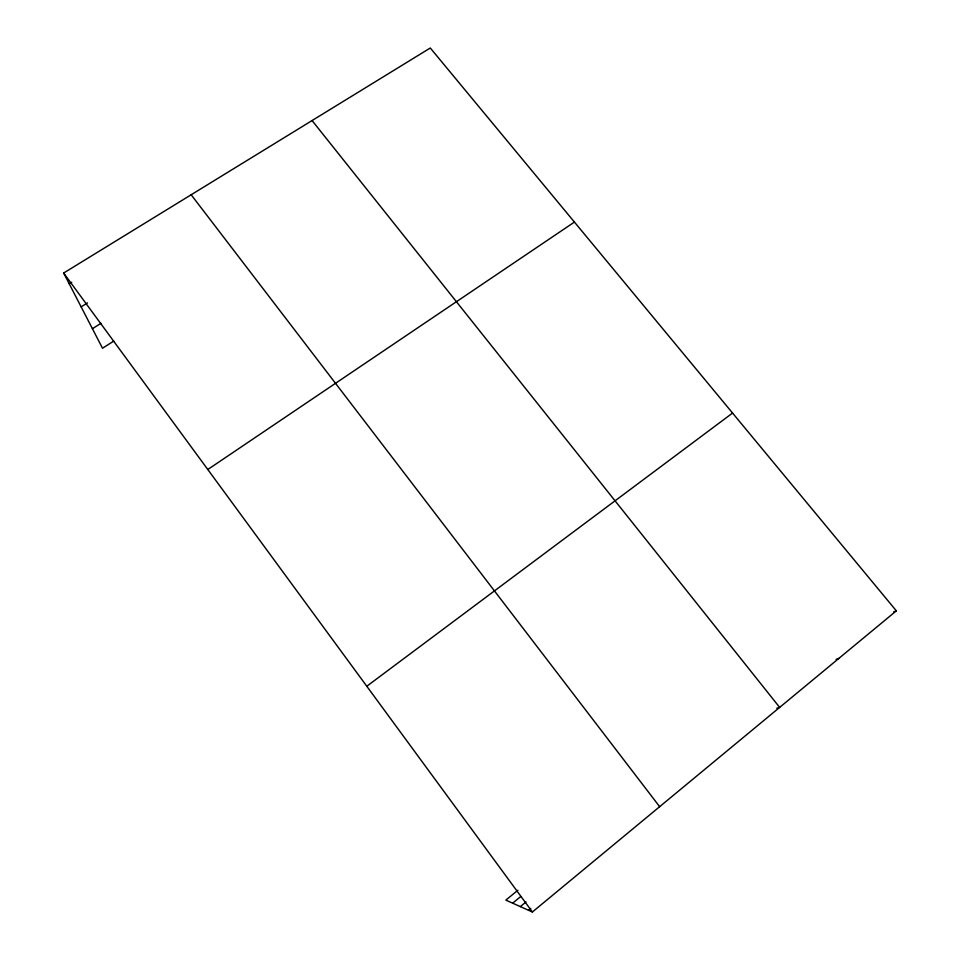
<?xml version="1.0" encoding="UTF-8"?>
<svg xmlns="http://www.w3.org/2000/svg" width="960" height="960" viewBox="0 0 960 960"><rect width="100%" height="100%" fill="white"/><g stroke="black" fill="none" stroke-linecap="round" stroke-linejoin="round"><path stroke-width="1.44" d="M517.908 890.22L505.836 900.12L532.392 912L896.34 610.836L430.284 48L63.66 273.024L102.504 348.228L113.7 341.124M528.54 910.272L530.784 908.424M512.652 903.168L520.668 896.58M520.344 906.612L525.996 901.944M366.792 686.256L732.564 413.052M207.804 469.512L574.428 222.072M92.424 328.704L100.932 323.352M81.144 306.876L87.504 302.916M69.216 283.788L71.724 282.252M893.676 611.916L896.34 610.836M836.076 659.388L838.836 658.416M776.784 708.216L779.652 707.388L312.072 120.552M191.172 194.772L659.652 806.688M63.66 273.024L532.392 912"/></g></svg>
